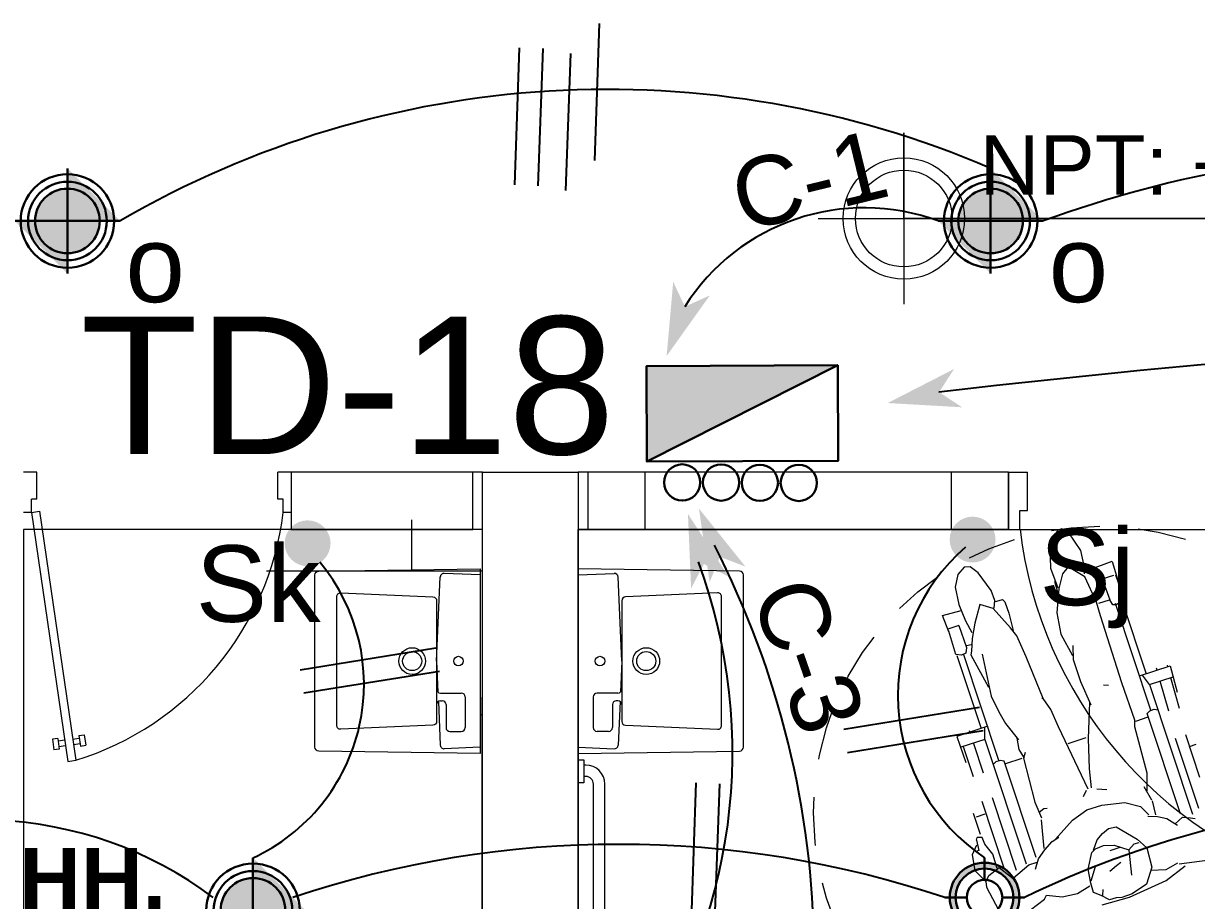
# Model space of a CAD drawing. Header units: metres. Extents: x -17 to 101, y 0 to 79.
# Drawn here: x 19.494 to 22.56, y 23.964 to 26.258 of the extents above; entities that cross this region are included whole.
import ezdxf

# ---------------------------------------------------------------- set-up
doc = ezdxf.new("R2010")
doc.units = ezdxf.units.M
for name, pattern in [('ACAD_ISO14W100', [25.5, 12, -3, 0.5, -3, 0.5, -3, 0.5, -3]), ('CONTINUA', [0]), ('HIDDEN', [9.525, 6.35, -3.175]), ('HIDDEN2', [0.1875, 0.125, -0.0625])]:
    doc.linetypes.add(name, pattern=pattern)
for name, color, linetype, lineweight in [('ALUMBRADO', 1, 'Continuous', 30), ('Cotas varias El', 253, 'Continuous', 13), ('TOMACORRIENTE', 5, 'HIDDEN2', 30)]:
    doc.layers.add(name, color=color, linetype=linetype, lineweight=lineweight)
doc.styles.add('JOS', font='arial.ttf', dxfattribs={"height": 1})
doc.styles.add('Santa Rosa 1 50', font='trebuc.ttf')
doc.styles.get("Standard").update_dxf_attribs({"font": 'arial.ttf'})

# ---------------------------------------------------------------- blocks, each defined once
blk = doc.blocks.new('LED')
at = {"layer": 'ALUMBRADO'}
h = blk.add_hatch(color=256, dxfattribs=at)
h.dxf.hatch_style = 1
edge = h.paths.add_edge_path(flags=17)
edge.add_arc((0, 0), 0.1346, 0, 360)
edge = h.paths.add_edge_path()
edge.add_arc((0, 0), 0.1618, 0, 360)
for points in [[(0, 0.1848), (0, 0.0824)], [(-0.1848, 0), (-0.0824, 0)], [(0.0824, 0), (0.1848, 0)], [(0, -0.0824), (0, -0.1848)]]:
    blk.add_lwpolyline(points, dxfattribs=at)
at = {"layer": 'ALUMBRADO', "linetype": 'CONTINUA', "ltscale": 0.003}
for radius in [0.1618, 0.1346, 0.0824]:
    blk.add_circle((0, 0), radius, dxfattribs=at)
blk = doc.blocks.new('TD ALUMBRADO 1')
at = {"layer": 'ALUMBRADO'}
h = blk.add_hatch(color=256, dxfattribs=at)
h.dxf.hatch_style = 1
h.paths.add_polyline_path([(-0.5, 0), (0, 0.25), (0, 0)])
at = {"layer": 'ALUMBRADO', "color": 5}
for points in [[(-0.5, 0), (0, 0.25), (0, 0), (-0.5, 0)], [(-0.5, 0), (-0.5, 0.25), (0, 0.25), (0, 0), (-0.5, 0)]]:
    blk.add_lwpolyline(points, dxfattribs=at)
for centre in [(-0.3965, 0.3074), (-0.295, 0.3065), (-0.1934, 0.3056), (-0.0919, 0.3047)]:
    blk.add_circle(centre, 0.0473, dxfattribs=at)
blk = doc.blocks.new('LED PASILLO')
at = {"layer": 'ALUMBRADO'}
h = blk.add_hatch(color=202, dxfattribs=at)
h.dxf.hatch_style = 1
edge = h.paths.add_edge_path()
edge.add_line((0, 0.1376), (0, -0.1376))
edge.add_line((-0.1376, 0), (0.1376, 0))
edge = h.paths.add_edge_path()
edge.add_line((0, 0), (0, 0.0845))
edge.add_arc((0, 0), 0.0845, 90, 180)
edge.add_line((-0.0845, 0), (0, 0))
edge = h.paths.add_edge_path()
edge.add_line((0.0845, 0), (0, 0))
edge.add_line((0, 0), (0, -0.0845))
edge.add_arc((0, 0), 0.0845, 270, 360)
at = {"layer": 'ALUMBRADO', "color": 202}
for points in [[(0, 0.1376), (0, -0.1376)], [(-0.1376, 0), (0.1376, 0)]]:
    blk.add_lwpolyline(points, dxfattribs=at)
for radius in [0.1222, 0.1028, 0.0845]:
    blk.add_circle((0, 0), radius, dxfattribs=at)

msp = doc.modelspace()

# ---------------------------------------------------------------- hatches: boundary and pattern name
at = {"layer": 'ALUMBRADO', "linetype": 'ACAD_ISO14W100', "lineweight": 25, "ltscale": 0.05}
for points in [[(21.1749, 25.388), (21.1921, 25.5821), (21.2226, 25.517), (21.288, 25.5466)], [(21.7527, 25.265), (21.9472, 25.2539), (21.8873, 25.2935), (21.9261, 25.3539)], [(21.2306, 24.9751), (21.2389, 24.7804), (21.2723, 24.844), (21.3363, 24.8114)], [(21.2593, 24.9892), (21.2873, 24.7964), (21.3141, 24.863), (21.381, 24.8371)]]:
    msp.add_hatch(color=6, dxfattribs=at).paths.add_polyline_path(points)
at = {"layer": 'ALUMBRADO', "lineweight": 25}
h = msp.add_hatch(color=102, dxfattribs=at)
h.dxf.hatch_style = 1
h.paths.add_polyline_path([(21.9147, 24.9079, -1), (22.0347, 24.9079, -1)])
h = msp.add_hatch(color=102, dxfattribs=at)
h.dxf.hatch_style = 1
h.paths.add_polyline_path([(20.1764, 24.8982, -1), (20.2964, 24.8982, -1)])

# ---------------------------------------------------------------- linework, layer by layer
at = {"layer": 'ALUMBRADO', "color": 114, "lineweight": 25}
for points in [[(20.9872, 25.899), (20.9996, 26.2577)], [(20.7781, 25.8356), (20.7905, 26.1943)], [(20.8395, 25.8333), (20.8519, 26.192)], [(20.9117, 25.8205), (20.9241, 26.1792)], [(20.2173, 24.5676), (20.5716, 24.6247)], [(20.2269, 24.507), (20.5813, 24.5641)], [(21.6384, 24.4122), (21.9927, 24.4693)], [(21.648, 24.3515), (22.0023, 24.4086)], [(21.2399, 23.913), (21.2523, 24.2717)], [(21.3012, 23.9107), (21.3136, 24.2694)]]:
    msp.add_lwpolyline(points, dxfattribs=at)
at = {"layer": 'ALUMBRADO', "lineweight": 25}
for centre, radius, start, end in [((21.0205, 23.5522), 2.5329, 66.7105, 120.2072), ((23.2286, 22.8017), 3.1278, 70.0125, 109.9875), ((21.6917, 25.2206), 0.555, 69.6848, 147.7274), ((25.1949, -2.9639, 19896.2784), 28.4502, 77.24148, 96.67714), ((19.1946, 23.8128), 2.366, 280.7389, 27.1625), ((22.2918, 24.5011), 0.5123, 130.8714, 236.1088), ((19.8844, 24.5294), 0.4995, 294.7651, 39.7108), ((23.2674, 21.5793), 2.6578, 72.102, 115.8134), ((19.3821, 23.1625), 1.0121, 53.1071, 121.879), ((21.0499, 21.4287), 2.6822, 71.4723, 108.5275)]:
    msp.add_arc(centre, radius, start, end, dxfattribs=at)
at = {"layer": 'ALUMBRADO', "linetype": 'CONTINUA', "lineweight": 25}
msp.add_arc((19.9155, 24.3517), 1.4317, 268.4722, 20.3383, dxfattribs=at)
at = {"layer": 'Cotas varias El'}
for p, q in [((19.5286, 25.0839), (19.4936, 25.0839)), ((19.5286, 25.0139), (19.5286, 25.0839)), ((20.1726, 25.0839), (20.1586, 25.0839)), ((20.1936, 25.0839), (20.1586, 25.0839)), ((20.1586, 25.0139), (20.1586, 25.0839)), ((22.0686, 25.0839), (22.1186, 25.0839)), ((22.0986, 25.0839), (22.1186, 25.0839)), ((22.1186, 24.9839), (22.1186, 25.0839)), ((19.5146, 24.9789), (19.5146, 25.0139)), ((19.5286, 25.0139), (19.5146, 25.0139)), ((20.1726, 25.0139), (20.1586, 25.0139)), ((20.1726, 24.9789), (20.1726, 25.0139)), ((19.5146, 24.9789), (19.4936, 24.9789)), ((19.5146, 24.9789), (19.5354, 24.982)), ((19.5146, 24.9789), (19.6095, 24.3278)), ((19.5354, 24.982), (19.6303, 24.3308)), ((20.1936, 24.9789), (20.1726, 24.9789)), ((22.0986, 24.9839), (22.1186, 24.9839)), ((22.0986, 24.9339), (22.0986, 24.9839)), ((22.0686, 24.9339), (22.0986, 24.9339)), ((20.5737, 24.5901), (20.5832, 24.8101)), ((20.6877, 24.8155), (20.5937, 24.8196)), ((20.9436, 24.8155), (21.0376, 24.8196)), ((21.0576, 24.5901), (21.048, 24.8101)), ((20.5737, 24.5901), (20.5772, 24.5087)), ((21.0576, 24.5901), (21.0541, 24.5087)), ((20.5837, 24.5064), (20.6382, 24.5064)), ((21.0476, 24.5064), (20.9931, 24.5064)), ((20.5783, 24.4848), (20.5832, 24.3702)), ((20.5837, 24.4864), (20.5882, 24.4864)), ((20.5982, 24.4764), (20.5982, 24.4164)), ((20.6482, 24.4964), (20.6482, 24.4164)), ((20.9831, 24.4964), (20.9831, 24.4164)), ((21.0331, 24.4764), (21.0331, 24.4164)), ((21.0476, 24.4864), (21.0431, 24.4864)), ((21.053, 24.4848), (21.048, 24.3702)), ((19.5831, 24.3876), (19.5693, 24.3856)), ((19.5693, 24.3856), (19.5733, 24.3579)), ((19.5831, 24.3876), (19.5872, 24.3599)), ((19.6015, 24.3832), (19.5841, 24.3807)), ((19.6222, 24.3863), (19.6396, 24.3888)), ((19.6385, 24.3957), (19.6524, 24.3977)), ((19.6385, 24.3957), (19.6426, 24.368)), ((19.6524, 24.3977), (19.6564, 24.37)), ((20.6082, 24.4064), (20.6382, 24.4064)), ((21.0231, 24.4064), (20.9931, 24.4064)), ((19.5872, 24.3599), (19.5733, 24.3579)), ((19.5862, 24.3668), (19.6035, 24.3694)), ((19.6243, 24.3724), (19.6416, 24.3749)), ((19.6426, 24.368), (19.6564, 24.37)), ((20.6877, 24.3647), (20.5937, 24.3606)), ((20.9436, 24.3647), (21.0376, 24.3606)), ((19.6095, 24.3278), (19.6303, 24.3308)), ((19.6095, 24.3278), (19.6303, 24.3308)), ((19.6095, 24.3278), (19.6303, 24.3308)), ((20.9636, 24.3183), (20.9586, 24.3183)), ((20.9636, 24.2883), (20.9586, 24.2883)), ((20.9836, 23.4968), (20.9836, 24.2683)), ((21.0136, 23.4968), (21.0136, 24.2683))]:
    msp.add_line(p, q, dxfattribs=at)
at = {"layer": 'Cotas varias El', "ltscale": 0.05}
for p, q in [((20.1936, 25.0839), (20.1936, 24.9339)), ((22.0686, 25.0839), (22.0686, 24.9339))]:
    msp.add_line(p, q, dxfattribs=at)
at = {"layer": 'Cotas varias El', "linetype": 'Continuous', "ltscale": 0.2}
for p, q in [((20.5086, 24.8289), (20.5086, 24.9598)), ((20.1289, 24.8258), (20.6936, 24.8258)), ((20.6877, 24.4508), (20.6936, 24.4508))]:
    msp.add_line(p, q, dxfattribs=at)
at = {"layer": 'Cotas varias El', "linetype": 'HIDDEN', "ltscale": 1.5}
for p, q in [((22.1975, 24.9329), (22.185, 24.9146)), ((22.2081, 24.9359), (22.1975, 24.9329)), ((22.2244, 24.9281), (22.2081, 24.9359)), ((22.185, 24.9146), (22.1767, 24.8915)), ((22.2573, 24.8793), (22.2244, 24.9281)), ((22.1767, 24.8915), (22.1782, 24.8331)), ((22.2684, 24.8315), (22.2573, 24.8793)), ((22.3383, 24.8504), (22.2806, 24.8287)), ((22.3394, 24.8506), (22.3539, 24.8048)), ((21.9359, 24.8164), (21.9295, 24.7837)), ((21.953, 24.8356), (21.9359, 24.8164)), ((21.9681, 24.8365), (21.953, 24.8356)), ((21.9894, 24.8209), (21.9681, 24.8365)), ((22.0229, 24.775), (21.9894, 24.8209)), ((22.1782, 24.8331), (22.1979, 24.7821)), ((22.2094, 24.8185), (22.1998, 24.7796)), ((22.2242, 24.837), (22.2094, 24.8185)), ((22.2684, 24.8104), (22.2242, 24.837)), ((22.2673, 24.8183), (22.2684, 24.8315)), ((22.2988, 24.7446), (22.2684, 24.8104)), ((22.313, 24.8049), (22.3442, 24.8151)), ((22.3481, 24.8158), (22.368, 24.7583)), ((21.9295, 24.7837), (21.9385, 24.7377)), ((22.1888, 24.7991), (22.1985, 24.7639)), ((22.1998, 24.7796), (22.1946, 24.7166)), ((22.313, 24.8049), (22.3333, 24.7499)), ((22.0325, 24.7487), (22.0229, 24.775)), ((22.0308, 24.7289), (22.0325, 24.7487)), ((22.0322, 24.7455), (22.0533, 24.7511)), ((22.0533, 24.7511), (22.0591, 24.745)), ((22.3321, 24.7496), (22.3039, 24.741)), ((22.3411, 24.7372), (22.3333, 24.7499)), ((22.368, 24.7583), (22.3645, 24.7456)), ((22.3646, 24.7484), (22.4281, 24.5571)), ((21.896, 24.7093), (21.9451, 24.7223)), ((21.9385, 24.7377), (21.9565, 24.6957)), ((21.9934, 24.7378), (21.9802, 24.6891)), ((22.0289, 24.7274), (21.9934, 24.7378)), ((22.0736, 24.6768), (22.0289, 24.7274)), ((22.0591, 24.745), (22.0695, 24.7151)), ((22.1946, 24.7166), (22.205, 24.6603)), ((22.3089, 24.7081), (22.2988, 24.7446)), ((22.3487, 24.7369), (22.3411, 24.7372)), ((22.4407, 24.4616), (22.3481, 24.7406)), ((22.3645, 24.7456), (22.3498, 24.7369)), ((21.9126, 24.6664), (21.896, 24.7093)), ((21.9565, 24.6957), (21.9723, 24.6647)), ((21.9802, 24.6891), (21.9733, 24.6496)), ((22.0695, 24.7151), (22.0808, 24.67)), ((22.3652, 24.5333), (22.3089, 24.7081)), ((21.9386, 24.6828), (21.9099, 24.6738)), ((21.9306, 24.6074), (21.9127, 24.6681)), ((21.9386, 24.6828), (21.9585, 24.626)), ((22.0902, 24.6563), (22.0736, 24.6768)), ((22.1149, 24.6009), (22.0902, 24.6563)), ((22.205, 24.6603), (22.2356, 24.6047)), ((21.9585, 24.626), (21.9569, 24.6112)), ((21.9709, 24.6324), (21.9589, 24.6298)), ((21.9733, 24.6496), (21.9719, 24.6159)), ((22.2366, 24.6313), (22.2376, 24.5941)), ((21.9459, 24.6053), (21.9306, 24.6074)), ((21.9332, 24.6051), (21.9967, 24.4139)), ((21.9569, 24.6112), (21.9459, 24.6053)), ((22.0437, 24.3298), (21.9511, 24.6087)), ((21.9719, 24.6159), (21.9697, 24.6064)), ((21.9697, 24.6064), (22.0162, 24.5219)), ((22, 24.608), (22.0234, 24.4985)), ((22.1592, 24.4919), (22.1149, 24.6009)), ((22.2376, 24.5941), (22.2565, 24.5368)), ((22.4107, 24.5514), (22.4909, 24.578)), ((22.4572, 24.5668), (22.4557, 24.5718)), ((22.4831, 24.5795), (22.4841, 24.5758)), ((22.4909, 24.578), (22.5098, 24.5089)), ((22.2565, 24.5368), (22.2839, 24.4756)), ((22.3989, 24.4357), (22.3652, 24.5333)), ((22.4371, 24.5288), (22.4186, 24.5534)), ((22.4373, 24.5287), (22.4988, 24.5491)), ((22.4873, 24.4596), (22.4653, 24.5378)), ((22.4922, 24.5469), (22.5146, 24.4673)), ((22.3301, 24.5261), (22.3169, 24.5272)), ((22.4374, 24.5287), (22.5499, 24.1897)), ((22.0234, 24.4985), (22.0437, 24.4575)), ((22.1592, 24.4919), (22.1553, 24.4926)), ((22.1792, 24.4633), (22.1592, 24.4919)), ((22.28, 24.4822), (22.2767, 24.3878)), ((22.0437, 24.4575), (22.0608, 24.4269)), ((22.1993, 24.4182), (22.1792, 24.4633)), ((22.4012, 24.4329), (22.4338, 24.4442)), ((22.4308, 24.4529), (22.4377, 24.4601)), ((22.5178, 24.1911), (22.4308, 24.4529)), ((22.4377, 24.4601), (22.4496, 24.464)), ((22.4496, 24.464), (22.4594, 24.4624)), ((22.0141, 24.4197), (21.9339, 24.393)), ((22.0065, 24.3858), (22.0065, 24.4166)), ((22.0608, 24.4269), (22.0943, 24.3845)), ((22.2772, 24.2555), (22.1993, 24.4182)), ((22.3992, 24.4178), (22.3989, 24.4357)), ((22.4313, 24.297), (22.3992, 24.4178)), ((21.9339, 24.393), (21.957, 24.3251)), ((22.0063, 24.3855), (21.9436, 24.3647)), ((21.9673, 24.4052), (21.9665, 24.4076)), ((22.0063, 24.3855), (22.1144, 24.0601)), ((22.0905, 24.3884), (22.0958, 24.3593)), ((22.2245, 24.3743), (22.2719, 24.3904)), ((22.2767, 24.3878), (22.2792, 24.3081)), ((22.5044, 24.3882), (22.5651, 24.2053)), ((22.5691, 24.2859), (22.5321, 24.3974)), ((21.9501, 24.3669), (21.9763, 24.288)), ((22.0032, 24.2969), (21.9776, 24.374)), ((22.0958, 24.3593), (22.1091, 24.3363)), ((22.1121, 24.3515), (22.1081, 24.336)), ((22.5413, 24.3671), (22.559, 24.373)), ((22.0352, 24.3264), (22.0283, 24.3193)), ((22.0471, 24.3304), (22.0352, 24.3264)), ((22.0569, 24.3288), (22.0471, 24.3304)), ((22.1407, 24.0764), (22.0569, 24.3288)), ((22.0616, 24.3224), (22.1044, 24.3359)), ((22.1081, 24.336), (22.137, 24.2208)), ((22.2792, 24.3081), (22.2843, 24.2584)), ((22.4313, 24.2506), (22.4313, 24.297)), ((22.4428, 24.2262), (22.4232, 24.2612)), ((22.0894, 24.0428), (22.0263, 24.2326)), ((22.2719, 24.252), (22.2636, 24.2349)), ((22.3258, 24.2532), (22.2995, 24.2554)), ((21.9986, 24.2234), (22.0572, 24.0471)), ((22.137, 24.2208), (22.1546, 24.1801)), ((22.149, 24.1948), (22.1608, 24.205)), ((22.1608, 24.205), (22.1699, 24.2053)), ((22.2358, 24.1743), (22.2736, 24.2013)), ((22.2736, 24.2013), (22.3124, 24.2132)), ((22.3124, 24.2132), (22.3729, 24.2201)), ((22.3729, 24.2201), (22.4135, 24.2095)), ((22.4135, 24.2095), (22.4355, 24.1881)), ((22.4533, 24.1885), (22.4448, 24.2243)), ((21.9765, 24.1925), (21.9947, 24.1376)), ((21.9851, 24.1832), (22.0079, 24.1908)), ((22.1537, 24.1747), (22.1564, 24.1458)), ((22.1911, 24.1247), (22.2358, 24.1743)), ((22.4325, 24.1846), (22.4584, 24.1838)), ((22.4584, 24.1838), (22.4821, 24.1783)), ((22.4821, 24.1783), (22.5103, 24.1613)), ((22.5042, 24.1646), (22.5234, 24.1818)), ((22.5234, 24.1818), (22.5443, 24.1806)), ((22.5443, 24.1806), (22.5564, 24.1781)), ((22.1564, 24.1458), (22.1613, 24.1001)), ((22.3005, 24.1224), (22.3146, 24.1396)), ((22.3146, 24.1396), (22.3298, 24.152)), ((22.3298, 24.152), (22.3498, 24.1564)), ((22.3498, 24.1564), (22.4047, 24.124)), ((21.9846, 24.1091), (21.9732, 24.0835)), ((21.9848, 24.1221), (21.9869, 24.1287)), ((21.9848, 24.1221), (21.9911, 24.0945)), ((21.9993, 24.1285), (21.9869, 24.1287)), ((22.0066, 24.1112), (21.9993, 24.1285)), ((22.0274, 24.085), (22.0066, 24.1112)), ((22.1637, 24.0969), (22.1828, 24.1181)), ((22.1828, 24.1181), (22.1997, 24.1299)), ((22.291, 24.0958), (22.3005, 24.1224)), ((22.2963, 24.0992), (22.3166, 24.108)), ((22.3166, 24.108), (22.3445, 24.1089)), ((22.3347, 24.0945), (22.3601, 24.1032)), ((22.3445, 24.1089), (22.3828, 24.0965)), ((22.3828, 24.0965), (22.3967, 24.1124)), ((22.3967, 24.1124), (22.4097, 24.1154)), ((22.4047, 24.124), (22.4298, 24.1018)), ((21.9732, 24.0835), (21.9808, 24.0423)), ((21.9911, 24.0945), (21.9811, 24.0909)), ((22.0392, 24.0474), (22.0274, 24.085)), ((22.1395, 24.0459), (22.1467, 24.0726)), ((22.1467, 24.0726), (22.1637, 24.0969)), ((22.2768, 24.046), (22.2863, 24.0899)), ((22.2863, 24.0899), (22.2963, 24.0992)), ((22.3835, 24.0959), (22.3899, 24.0307)), ((22.4298, 24.1018), (22.4429, 24.0509)), ((21.9808, 24.0423), (22.009, 24.0136)), ((22.0172, 24.0295), (22.044, 24.05)), ((22.044, 24.05), (22.0807, 24.0217)), ((22.0814, 24.0236), (22.1221, 24.0573)), ((22.1221, 24.0573), (22.1434, 24.0643)), ((22.2839, 24.0097), (22.2768, 24.046)), ((22.2952, 24.0524), (22.2842, 24.0145)), ((22.3333, 24.0405), (22.3506, 24.0558)), ((22.3506, 24.0558), (22.3624, 24.064)), ((22.4429, 24.0509), (22.4297, 24.007)), ((22.4797, 24.0443), (22.4404, 24.0425)), ((22.5102, 24.0616), (22.4797, 24.0443)), ((22.4806, 24.0164), (22.5303, 24.0547)), ((22.5876, 24.0683), (22.5148, 24.0588)), ((22.009, 24.0136), (22.011, 23.9988)), ((22.0101, 24.0147), (22.0172, 24.0295)), ((22.3849, 23.9727), (22.4806, 24.0164)), ((22.011, 23.9988), (22.0501, 23.9252)), ((22.2087, 23.9735), (22.2488, 23.9821)), ((22.2488, 23.9821), (22.281, 24.0023)), ((22.2905, 23.9847), (22.2839, 24.0097)), ((22.3108, 23.977), (22.2905, 23.9847)), ((22.3148, 23.9768), (22.3162, 23.9926)), ((22.3915, 23.9813), (22.3648, 23.9716)), ((22.4297, 24.007), (22.3915, 23.9813)), ((22.0891, 23.9116), (22.1626, 23.9673)), ((22.1626, 23.9673), (22.1681, 23.9778)), ((22.1681, 23.9778), (22.2087, 23.9735)), ((22.3322, 23.9656), (22.3108, 23.977)), ((22.313, 23.9531), (22.3849, 23.9727)), ((22.3501, 23.9713), (22.3322, 23.9656)), ((22.3648, 23.9716), (22.3501, 23.9713))]:
    msp.add_line(p, q, dxfattribs=at)
at = {"layer": 'Cotas varias El', "ltscale": 1.3}
msp.add_lwpolyline([(21.5708, 25.7476), (23.2017, 25.7476), (21.7949, 25.7476), (21.7949, 25.9717), (21.7949, 25.5235)], dxfattribs=at)
at = {"layer": 'Cotas varias El'}
for points in [[(20.1936, 24.9339), (20.6686, 24.9339), (20.6686, 25.0839), (20.1936, 25.0839)], [(20.9686, 25.0839), (20.9686, 24.9339), (21.1186, 24.9339), (21.1186, 25.0839)], [(21.9186, 25.0839), (21.9186, 24.9339), (22.0686, 24.9339), (22.0686, 25.0839)], [(20.6935, 24.9339), (19.4936, 24.9339), (19.4936, 22.9839), (20.2686, 22.984), (20.2686, 22.984), (20.2686, 23.1839), (20.6918, 23.184)], [(20.9436, 24.9339), (23.0686, 24.9339), (23.0686, 22.9839), (21.3686, 22.9839), (21.3686, 23.1839), (20.9436, 23.184)], [(20.9586, 24.2718), (20.9436, 24.2718), (20.9436, 24.3318), (20.9586, 24.3318)]]:
    msp.add_lwpolyline(points, close=True, dxfattribs=at)
at = {"layer": 'Cotas varias El', "ltscale": 0.05}
for points in [[(20.6936, 25.0839), (20.2686, 25.0839)], [(22.0686, 25.0839), (20.9436, 25.0839)], [(20.6936, 24.9339), (20.2686, 24.9339)], [(22.0686, 24.9339), (20.9436, 24.9339)]]:
    msp.add_lwpolyline(points, dxfattribs=at)
at = {"layer": 'Cotas varias El', "linetype": 'Continuous'}
msp.add_lwpolyline([(20.6936, 25.0839), (20.9436, 25.0839), (20.9436, 23.1839), (21.3686, 23.1839), (21.3686, 22.8339), (20.2686, 22.8339), (20.2686, 23.1839), (20.6936, 23.184)], close=True, dxfattribs=at)
at = {"layer": 'Cotas varias El'}
msp.add_lwpolyline([(20.2686, 22.9839), (20.2686, 23.1839), (20.6927, 23.184), (20.6936, 25.0839), (20.9436, 25.0839), (20.9436, 23.1839), (21.3686, 23.1839), (21.3686, 22.9839)], dxfattribs=at)
for points in [[(20.6877, 24.8316), (20.6877, 24.3486), (20.2655, 24.355, -0.409814), (20.2557, 24.365), (20.2557, 24.8153, -0.409814), (20.2655, 24.8253)], [(20.9436, 24.8316), (20.9436, 24.3486), (21.3658, 24.355, 0.409814), (21.3756, 24.365), (21.3756, 24.8153, 0.409814), (21.3658, 24.8253)], [(20.5641, 24.758, -0.40154), (20.5737, 24.7481), (20.5737, 24.5164), (20.5737, 24.4764), (20.5737, 24.4322, -0.40154), (20.5641, 24.4222), (20.3231, 24.4117, -0.427002), (20.3127, 24.4217), (20.3127, 24.7585, -0.427002), (20.3231, 24.7685)], [(21.0672, 24.758, 0.40154), (21.0576, 24.7481), (21.0576, 24.5164), (21.0576, 24.4764), (21.0576, 24.4322, 0.40154), (21.0672, 24.4222), (21.3082, 24.4117, 0.427002), (21.3186, 24.4217), (21.3186, 24.7585, 0.427002), (21.3082, 24.7685)]]:
    msp.add_lwpolyline(points, format="xyb", close=True, dxfattribs=at)
at = {"layer": 'Cotas varias El', "ltscale": 1.3}
for radius in [0.1587, 0.1265]:
    msp.add_circle((21.7949, 25.7476), radius, dxfattribs=at)
at = {"layer": 'Cotas varias El', "linetype": 'HIDDEN', "ltscale": 0.02}
msp.add_circle((22.3089, 24.1929), 0.75, dxfattribs=at)
at = {"layer": 'Cotas varias El'}
for centre, radius in [((20.5097, 24.5901), 0.035), ((21.1216, 24.5901), 0.035), ((20.5097, 24.5901), 0.025), ((20.6307, 24.5901), 0.0125), ((21.0006, 24.5901), 0.0125), ((21.1216, 24.5901), 0.025)]:
    msp.add_circle(centre, radius, dxfattribs=at)
at = {"layer": 'Cotas varias El', "linetype": 'ByBlock'}
for centre, radius, start, end in [((19.4029, 25.0721), 0.7753, 287.0565, 353.1011), ((23.1982, 25.067), 1.1076, 186.8989, 252.9435)]:
    msp.add_arc(centre, radius, start, end, dxfattribs=at)
at = {"layer": 'Cotas varias El'}
for centre, radius, start, end in [((20.5932, 24.8096), 0.01, 87.5097, 177.5097), ((21.0381, 24.8096), 0.01, 2.4903, 92.4903), ((20.5837, 24.5164), 0.01, 180, 270), ((20.6382, 24.4964), 0.01, 360, 90), ((20.9931, 24.4964), 0.01, 90, 180), ((21.0476, 24.5164), 0.01, 270, 0), ((20.5837, 24.4764), 0.01, 90, 180), ((20.5882, 24.4764), 0.01, 360, 90), ((21.0431, 24.4764), 0.01, 90, 180), ((21.0476, 24.4764), 0.01, 0, 90), ((20.6082, 24.4164), 0.01, 180, 270), ((20.6382, 24.4164), 0.01, 270, 360), ((20.9931, 24.4164), 0.01, 180, 270), ((21.0231, 24.4164), 0.01, 270, 0), ((20.5932, 24.3706), 0.01, 182.4903, 272.4903), ((21.0381, 24.3706), 0.01, 267.5097, 357.5097), ((20.9636, 24.2683), 0.05, 0, 90), ((20.9636, 24.2683), 0.02, 0, 90)]:
    msp.add_arc(centre, radius, start, end, dxfattribs=at)

# ---------------------------------------------------------------- block references
at = {"layer": 'ALUMBRADO', "lineweight": 25, "rotation": 180.2545801295403}
msp.add_blockref('TD ALUMBRADO 1', (21.1224, 25.3617), dxfattribs=at)
at = {"layer": 'ALUMBRADO', "lineweight": 25, "xscale": 0.5625, "yscale": 0.5625, "zscale": 0.5625}
msp.add_blockref('LED', (22.0061, 23.9719), dxfattribs=at)
at = {"layer": 'TOMACORRIENTE', "lineweight": 25}
for p in [(19.6086, 25.7411), (22.0219, 25.7411), (20.0936, 23.9383)]:
    msp.add_blockref('LED PASILLO', p, dxfattribs=at)

# ---------------------------------------------------------------- texts
at = {"layer": 'ALUMBRADO', "lineweight": 25}
for s, rotation, p in [('C-1', 13.698, (21.3722, 25.7125, 6632.0928)), ('C-3', 289.092, (21.395, 24.767))]:
    msp.add_text(s, height=0.18, rotation=rotation, dxfattribs=at).set_placement(p)
at = {"layer": 'ALUMBRADO', "color": 102, "lineweight": 25}
for p in [(19.7602, 25.5288, 6632.0928), (22.1736, 25.5288, 6632.0928)]:
    msp.add_text('o', height=0.2, rotation=0.0215, dxfattribs=at).set_placement(p)
at = {"layer": 'ALUMBRADO', "color": 6, "lineweight": 25}
msp.add_text('TD-18', height=0.36, dxfattribs=at).set_placement((19.6427, 25.1313))
at = {"layer": 'ALUMBRADO', "color": 102, "lineweight": 25}
for s, p in [('Sj', (22.1496, 24.7362)), ('Sk', (19.944, 24.6928))]:
    msp.add_text(s, height=0.2, dxfattribs=at).set_placement(p)
at = {"layer": 'Cotas varias El', "style": 'JOS'}
msp.add_text('NPT: +7.82', height=0.15526, rotation=0, dxfattribs=at).set_placement((21.9928, 25.8101))
at = {"layer": 'Cotas varias El', "insert": (16.6411, 24.1009), "char_height": 0.209, "attachment_point": 1, "style": 'Santa Rosa 1 50'}
msp.add_mtext_dynamic_manual_height_columns('\\pi2.481;{\\fSwis721 Ex BT|b1|i0|c0|p34;\\H0.76555x;\\LSS.HH.\\H1.3062x;\\P\\pi1.6449;\\fTrebuchet MS|b0|i0|c0|p34;\\H0.43062x;\\lPISO PORCELANATO ANTIDESLIZANTE 60X60CM\\P\\pi2.5345;Area:16.15 m²}', width=5.859027, gutter_width=1, heights=[0], dxfattribs=at)

doc.saveas('drawing.dxf')
